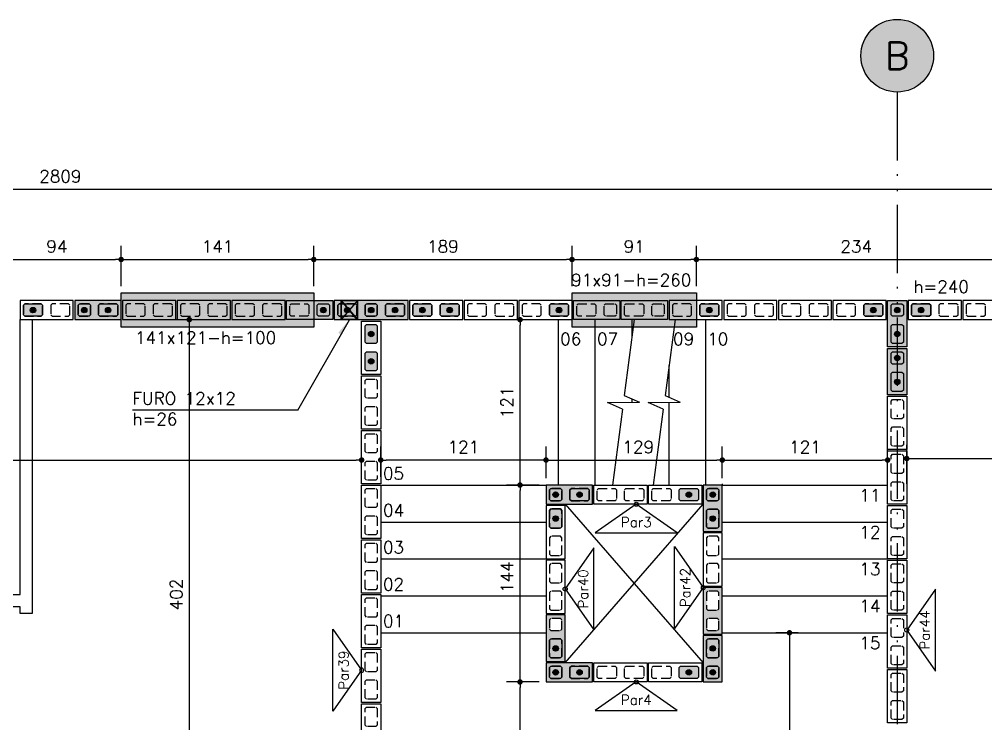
# Model space of a CAD drawing. Extents: x -14651 to 3487, y -4567 to -809.
# Drawn here: x 1824 to 2531, y -1324 to -809 of the extents above; entities that cross this region are included whole.
import ezdxf
from ezdxf.enums import TextEntityAlignment as Align

# ---------------------------------------------------------------- set-up
doc = ezdxf.new("R2010")
doc.units = 0
doc.header["$LTSCALE"] = 25
doc.linetypes.add('DASHED2', pattern=[0.375, 0.25, -0.125])
doc.linetypes.add('ESTILO_TQS_0004', pattern=[3.3, 2, -0.4, 0.05, -0.4, 0.05, -0.4])
for name, color, linetype in [('213', 252, 'Continuous'), ('241', 2, 'Continuous'), ('247', 50, 'Continuous'), ('248', 100, 'Continuous'), ('249', 20, 'Continuous'), ('ABERTURAS', 53, 'Continuous'), ('ac-furo', 170, 'Continuous'), ('ALVENARIA NÃO ESTRUTURAL', 242, 'Continuous'), ('Arranque', 14, 'Continuous'), ('COTA', 1, 'Continuous'), ('EIXOS', 1, 'ESTILO_TQS_0004'), ('FERRO', 5, 'Continuous'), ('H2', 252, 'Continuous'), ('H4', 254, 'Continuous'), ('IND-EIXOS', 2, 'Continuous'), ('Linha_fina', 1, 'Continuous'), ('Pena_2', 2, 'Continuous'), ('T1', 2, 'Continuous'), ('TEXT-EIXOS', 3, 'Continuous'), ('TJANELA', 2, 'Continuous'), ('VIGA', 3, 'Continuous')]:
    doc.layers.add(name, color=color, linetype=linetype)
doc.styles.add('COTA', font='romans.shx')
doc.styles.get("Standard").update_dxf_attribs({"font": 'romans.shx'})
doc.styles.add('Texto1', font='romans.shx', dxfattribs={"height": 9})
doc.dimstyles.new('forma', dxfattribs={"dimscale": 5, "dimtxt": 1.8, "dimasz": 0.8, "dimexe": 2, "dimexo": 1, "dimgap": 1, "dimtad": 1, "dimdec": 1, "dimzin": 9, "dimtxsty": 'COTA', "dimblk1": 'DOT', "dimblk2": 'DOT', "dimsah": 1, "dimcen": 0, "dimdle": 1, "dimclrd": 256, "dimclre": 256, "dimclrt": 2, "dimadec": 0, "dimazin": 0, "dimtfac": 1, "dimtdec": 0, "dimtmove": 0, "dimatfit": 3, "dimfxl": 1, "dimtolj": 1, "dimtzin": 0, "dimarcsym": 0})

# ---------------------------------------------------------------- blocks, each defined once
blk = doc.blocks.new('P4015', base_point=(5842102.11612, -8124149.02973))
blk.add_lwpolyline([(5842082.61612, -8124156.02973), (5842121.61612, -8124156.02973), (5842121.61612, -8124142.02973), (5842082.61612, -8124142.02973), (5842082.61612, -8124156.02973)])
at = {"color": 1, "linetype": 'DASHED2'}
for points in [[(5842085.11612, -8124152.52973), (5842086.11612, -8124153.52973), (5842098.11612, -8124153.52973), (5842099.11612, -8124152.52973), (5842099.11612, -8124145.52973), (5842098.11612, -8124144.52973), (5842086.11612, -8124144.52973), (5842085.11612, -8124145.52973), (5842085.11612, -8124152.52973)], [(5842105.11612, -8124152.52973), (5842106.11612, -8124153.52973), (5842118.11612, -8124153.52973), (5842119.11612, -8124152.52973), (5842119.11612, -8124145.52973), (5842118.11612, -8124144.52973), (5842106.11612, -8124144.52973), (5842105.11612, -8124145.52973), (5842105.11612, -8124152.52973)]]:
    blk.add_lwpolyline(points, dxfattribs=at)
blk = doc.blocks.new('P3515')
at = {"layer": '248'}
h = blk.add_hatch(color=100, dxfattribs=at)
h.paths.add_polyline_path([(17, 7), (-17, 7), (-17, -7), (17, -7)])
h.paths.add_polyline_path([(-5.5, -3.5), (-6.5, -4.5), (-13.5, -4.5), (-14.5, -3.5), (-14.5, 3.5), (-13.5, 4.5), (-6.5, 4.5), (-5.5, 3.5)], flags=16)
h.paths.add_polyline_path([(0.5, 3.5), (1.5, 4.5), (13.5, 4.5), (14.5, 3.5), (14.5, -3.5), (13.5, -4.5), (1.5, -4.5), (0.5, -3.5)], flags=16)
blk.add_lwpolyline([(-17, -7), (17, -7), (17, 7), (-17, 7), (-17, -7)])
at = {"color": 1, "linetype": 'DASHED2'}
for points in [[(-14.5, -3.5), (-13.5, -4.5), (-6.5, -4.5), (-5.5, -3.5), (-5.5, 3.5), (-6.5, 4.5), (-13.5, 4.5), (-14.5, 3.5), (-14.5, -3.5)], [(0.5, -3.5), (1.5, -4.5), (13.5, -4.5), (14.5, -3.5), (14.5, 3.5), (13.5, 4.5), (1.5, 4.5), (0.5, 3.5), (0.5, -3.5)]]:
    blk.add_lwpolyline(points, dxfattribs=at)
blk = doc.blocks.new('P5515')
at = {"layer": '249'}
h = blk.add_hatch(color=20, dxfattribs=at)
h.paths.add_polyline_path([(-27, 7), (-27, -7), (27, -7), (27, 7)])
h.paths.add_polyline_path([(-10.5, -3.5), (-11.5, -4.5), (-23.5, -4.5), (-24.5, -3.5), (-24.5, 3.5), (-23.5, 4.5), (-11.5, 4.5), (-10.5, 3.5)], flags=16)
h.paths.add_polyline_path([(-4.5, 3.5), (-3.5, 4.5), (3.5, 4.5), (4.5, 3.5), (4.5, -3.5), (3.5, -4.5), (-3.5, -4.5), (-4.5, -3.5)], flags=16)
h.paths.add_polyline_path([(10.5, 3.5), (11.5, 4.5), (23.5, 4.5), (24.5, 3.5), (24.5, -3.5), (23.5, -4.5), (11.5, -4.5), (10.5, -3.5)], flags=16)
blk.add_lwpolyline([(27, 7), (-27, 7), (-27, -7), (27, -7), (27, 7)])
at = {"color": 1, "linetype": 'DASHED2'}
for points in [[(-10.5, 3.5), (-11.5, 4.5), (-23.5, 4.5), (-24.5, 3.5), (-24.5, -3.5), (-23.5, -4.5), (-11.5, -4.5), (-10.5, -3.5), (-10.5, 3.5)], [(4.5, 3.5), (3.5, 4.5), (-3.5, 4.5), (-4.5, 3.5), (-4.5, -3.5), (-3.5, -4.5), (3.5, -4.5), (4.5, -3.5), (4.5, 3.5)], [(24.5, 3.5), (23.5, 4.5), (11.5, 4.5), (10.5, 3.5), (10.5, -3.5), (11.5, -4.5), (23.5, -4.5), (24.5, -3.5), (24.5, 3.5)]]:
    blk.add_lwpolyline(points, dxfattribs=at)
blk = doc.blocks.new('GR-1409')
at = {"layer": '213'}
h = blk.add_hatch(color=256, dxfattribs=at)
h.paths.add_polyline_path([(-6, 4.5), (-7, 3.5), (-7, -3.5), (-6, -4.5), (6, -4.5), (7, -3.5), (7, 3.5), (6, 4.5)])
h.paths.add_polyline_path([(-2, 0, 1), (2, 0, 1)], flags=16)
at = {"layer": 'Arranque'}
blk.add_hatch(color=256, dxfattribs=at).paths.add_polyline_path([(-2, 0, 1), (2, 0, 1)])
at = {"layer": '213'}
blk.add_lwpolyline([(-7, 3.5), (-6, 4.5), (6, 4.5), (7, 3.5), (7, -3.5), (6, -4.5), (-6, -4.5), (-7, -3.5), (-7, 3.5)], dxfattribs=at)
at = {"layer": 'FERRO', "linetype": 'Continuous'}
blk.add_circle((0, 0), 2, dxfattribs=at)
blk = doc.blocks.new('GR-0909')
at = {"layer": '213'}
h = blk.add_hatch(color=256, dxfattribs=at)
h.paths.add_polyline_path([(3.5, -4.5), (4.5, -3.5), (4.500001, 3.5), (3.500001, 4.5), (-3.499999, 4.5), (-4.499999, 3.5), (-4.5, -3.5), (-3.5, -4.5)])
h.paths.add_polyline_path([(-2, 0, -1), (2, 0, -1)], flags=16)
at = {"layer": 'Arranque'}
blk.add_hatch(color=256, dxfattribs=at).paths.add_polyline_path([(2, 0, 1), (-2, 0, 1)])
at = {"layer": '213'}
blk.add_lwpolyline([(3.500001, 4.5), (4.500001, 3.5), (4.5, -3.5), (3.5, -4.5), (-3.5, -4.5), (-4.5, -3.5), (-4.499999, 3.5), (-3.499999, 4.5), (3.500001, 4.5)], dxfattribs=at)
at = {"layer": 'FERRO', "linetype": 'Continuous'}
blk.add_circle((0, 0), 2, dxfattribs=at)
blk = doc.blocks.new('A$C3139355f')
at = {"layer": 'ALVENARIA NÃO ESTRUTURAL'}
for p, q in [((1968.08, -427.27), (1968.08, -226.27)), ((1968.08, -226.27), (1977.08, -226.27)), ((1977.08, -226.27), (1977.08, -441.27)), ((1963.08, -427.27), (1968.08, -427.27)), ((1968.08, -436.27), (1963.08, -436.27)), ((1968.08, -441.27), (1968.08, -436.27)), ((1977.08, -441.27), (1968.08, -441.27))]:
    blk.add_line(p, q, dxfattribs=at)
blk = doc.blocks.new('_Dot')
at = {"color": 0, "linetype": 'ByBlock', "lineweight": -2}
blk.add_line((-0.5, 0), (-1, 0), dxfattribs=at)
at = {"color": 0, "linetype": 'ByBlock', "const_width": 0.5}
blk.add_lwpolyline([(-0.25, 0, 1), (0.25, 0, 1)], format="xyb", close=True, dxfattribs=at)
blk = doc.blocks.new('*D113')
at = {"layer": 'COTA', "lineweight": -2, "transparency": 16777216}
for p, q in [((1804.52, -1004.1), (1804.52, -974.6)), ((1898.52, -1004.1), (1898.52, -974.6)), ((1808.52, -984.6), (1894.52, -984.6))]:
    blk.add_line(p, q, dxfattribs=at)
at = {"layer": 'Defpoints', "color": 0, "transparency": 16777216}
for p in [(1898.52, -984.6), (1804.52, -1009.1), (1898.52, -1009.1)]:
    blk.add_point(p, dxfattribs=at)
at = {"layer": 'COTA', "lineweight": -2, "transparency": 16777216, "xscale": 4, "yscale": 4, "zscale": 4, "rotation": 180}
blk.add_blockref('_Dot', (1804.52, -984.6), dxfattribs=at)
at = {"layer": 'COTA', "lineweight": -2, "transparency": 16777216, "xscale": 4, "yscale": 4, "zscale": 4}
blk.add_blockref('_Dot', (1898.52, -984.6), dxfattribs=at)
at = {"layer": 'COTA', "color": 2, "transparency": 16777216, "insert": (1851.52, -975.1), "char_height": 9, "attachment_point": 5, "style": 'COTA'}
blk.add_mtext('\\A1;94 ', dxfattribs=at)
blk = doc.blocks.new('*D114')
at = {"layer": 'COTA', "lineweight": -2, "transparency": 16777216}
for p, q in [((1898.52, -1004.1), (1898.52, -974.6)), ((2039.52, -1004.1), (2039.52, -974.6)), ((1902.52, -984.6), (2035.52, -984.6))]:
    blk.add_line(p, q, dxfattribs=at)
at = {"layer": 'Defpoints', "color": 0, "transparency": 16777216}
for p in [(2039.52, -984.6), (1898.52, -1009.1), (2039.52, -1009.1)]:
    blk.add_point(p, dxfattribs=at)
at = {"layer": 'COTA', "lineweight": -2, "transparency": 16777216, "xscale": 4, "yscale": 4, "zscale": 4, "rotation": 180}
blk.add_blockref('_Dot', (1898.52, -984.6), dxfattribs=at)
at = {"layer": 'COTA', "lineweight": -2, "transparency": 16777216, "xscale": 4, "yscale": 4, "zscale": 4}
blk.add_blockref('_Dot', (2039.52, -984.6), dxfattribs=at)
at = {"layer": 'COTA', "color": 2, "transparency": 16777216, "insert": (1969.02, -975.1), "char_height": 9, "attachment_point": 5, "style": 'COTA'}
blk.add_mtext('\\A1;141 ', dxfattribs=at)
blk = doc.blocks.new('*D115')
at = {"layer": 'COTA', "lineweight": -2, "transparency": 16777216}
for p, q in [((2039.52, -1004.1), (2039.52, -974.6)), ((2228.52, -1004.1), (2228.52, -974.6)), ((2043.52, -984.6), (2224.52, -984.6))]:
    blk.add_line(p, q, dxfattribs=at)
at = {"layer": 'Defpoints', "color": 0, "transparency": 16777216}
for p in [(2228.52, -984.6), (2039.52, -1009.1), (2228.52, -1009.1)]:
    blk.add_point(p, dxfattribs=at)
at = {"layer": 'COTA', "lineweight": -2, "transparency": 16777216, "xscale": 4, "yscale": 4, "zscale": 4, "rotation": 180}
blk.add_blockref('_Dot', (2039.52, -984.6), dxfattribs=at)
at = {"layer": 'COTA', "lineweight": -2, "transparency": 16777216, "xscale": 4, "yscale": 4, "zscale": 4}
blk.add_blockref('_Dot', (2228.52, -984.6), dxfattribs=at)
at = {"layer": 'COTA', "color": 2, "transparency": 16777216, "insert": (2134.02, -975.1), "char_height": 9, "attachment_point": 5, "style": 'COTA'}
blk.add_mtext('\\A1;189 ', dxfattribs=at)
blk = doc.blocks.new('*D120')
at = {"layer": 'COTA', "lineweight": -2, "transparency": 16777216}
for p, q in [((449.52, -1009.6), (449.52, -923.24)), ((3258.52, -1009.6), (3258.52, -923.24)), ((453.52, -933.24), (3254.52, -933.24))]:
    blk.add_line(p, q, dxfattribs=at)
at = {"layer": 'Defpoints', "color": 0, "transparency": 16777216}
for p in [(3258.52, -933.24), (449.52, -1014.6), (3258.52, -1014.6)]:
    blk.add_point(p, dxfattribs=at)
at = {"layer": 'COTA', "lineweight": -2, "transparency": 16777216, "xscale": 4, "yscale": 4, "zscale": 4, "rotation": 180}
blk.add_blockref('_Dot', (449.52, -933.24), dxfattribs=at)
at = {"layer": 'COTA', "lineweight": -2, "transparency": 16777216, "xscale": 4, "yscale": 4, "zscale": 4}
blk.add_blockref('_Dot', (3258.52, -933.24), dxfattribs=at)
at = {"layer": 'COTA', "color": 2, "transparency": 16777216, "insert": (1854.02, -923.74), "char_height": 9, "attachment_point": 5, "style": 'COTA'}
blk.add_mtext('\\A1;2809 ', dxfattribs=at)
blk = doc.blocks.new('*D173')
at = {"layer": 'COTA', "lineweight": -2, "transparency": 16777216}
for p, q in [((1930.41, -1028.6), (1958.39, -1028.6)), ((1948.39, -1032.6), (1948.39, -1426.6)), ((1983.52, -1430.6), (1938.39, -1430.6))]:
    blk.add_line(p, q, dxfattribs=at)
at = {"layer": 'Defpoints', "color": 0, "transparency": 16777216}
for p in [(1925.41, -1028.6), (1948.39, -1430.6), (1988.52, -1430.6)]:
    blk.add_point(p, dxfattribs=at)
at = {"layer": 'COTA', "lineweight": -2, "transparency": 16777216, "xscale": 4, "yscale": 4, "zscale": 4}
for p, rotation in [((1948.39, -1028.6), 90), ((1948.39, -1430.6), 270)]:
    blk.add_blockref('_Dot', p, dxfattribs=dict(at, rotation=rotation))
at = {"layer": 'COTA', "color": 2, "transparency": 16777216, "insert": (1938.89, -1229.6), "char_height": 9, "attachment_point": 5, "rotation": 90, "style": 'COTA'}
blk.add_mtext('\\A1;402 ', dxfattribs=at)
blk = doc.blocks.new('_IDNPAR_2')
at = {"color": 3}
blk.add_lwpolyline([(1, -0.7), (0, 0), (-1, -0.7)], close=True, dxfattribs=at)
blk.add_circle((0, 0), 0.05, dxfattribs=at)
at = {"layer": '247', "color": 2, "style": 'COTA', "flags": 8}
blk.add_attdef('ID', text='', height=0.24, dxfattribs=at).set_placement((0, -0.438), align=Align.MIDDLE_CENTER)
blk = doc.blocks.new('*D202')
at = {"layer": 'COTA', "lineweight": -2, "transparency": 16777216}
for p, q in [((2394.02, -1257.6), (2377.68, -1257.6)), ((2387.68, -1261.6), (2387.68, -1495.6)), ((2394.02, -1499.6), (2377.68, -1499.6))]:
    blk.add_line(p, q, dxfattribs=at)
at = {"layer": 'Defpoints', "color": 0, "transparency": 16777216}
for p in [(2399.02, -1257.6), (2387.68, -1499.6), (2399.02, -1499.6)]:
    blk.add_point(p, dxfattribs=at)
at = {"layer": 'COTA', "lineweight": -2, "transparency": 16777216, "xscale": 4, "yscale": 4, "zscale": 4}
for p, rotation in [((2387.68, -1257.6), 90), ((2387.68, -1499.6), 270)]:
    blk.add_blockref('_Dot', p, dxfattribs=dict(at, rotation=rotation))
at = {"layer": 'COTA', "color": 2, "transparency": 16777216, "insert": (2378.18, -1378.6), "char_height": 9, "attachment_point": 5, "rotation": 90, "style": 'COTA'}
blk.add_mtext('\\A1;242 ', dxfattribs=at)
blk = doc.blocks.new('*D218')
at = {"layer": 'COTA', "lineweight": -2, "transparency": 16777216}
for p, q in [((1501.52, -1178.6), (1501.52, -1121.29)), ((2074.52, -1143.6), (2074.52, -1121.29)), ((1505.52, -1131.29), (2070.52, -1131.29))]:
    blk.add_line(p, q, dxfattribs=at)
at = {"layer": 'Defpoints', "color": 0, "transparency": 16777216}
for p in [(2074.52, -1131.29), (2074.52, -1148.6), (1501.52, -1183.6)]:
    blk.add_point(p, dxfattribs=at)
at = {"layer": 'COTA', "lineweight": -2, "transparency": 16777216, "xscale": 4, "yscale": 4, "zscale": 4, "rotation": 180}
blk.add_blockref('_Dot', (1501.52, -1131.29), dxfattribs=at)
at = {"layer": 'COTA', "lineweight": -2, "transparency": 16777216, "xscale": 4, "yscale": 4, "zscale": 4}
blk.add_blockref('_Dot', (2074.52, -1131.29), dxfattribs=at)
at = {"layer": 'COTA', "color": 2, "transparency": 16777216, "insert": (1788.02, -1121.79), "char_height": 9, "attachment_point": 5, "style": 'COTA'}
blk.add_mtext('\\A1;573 ', dxfattribs=at)
blk = doc.blocks.new('*D219')
at = {"layer": 'COTA', "lineweight": -2, "transparency": 16777216}
for p, q in [((2473.52, -1148.59), (2473.52, -1120.2)), ((2854.52, -1148.59), (2854.52, -1120.2)), ((2477.52, -1130.2), (2850.52, -1130.2))]:
    blk.add_line(p, q, dxfattribs=at)
at = {"layer": 'Defpoints', "color": 0, "transparency": 16777216}
for p in [(2854.52, -1130.2), (2473.52, -1153.59), (2854.52, -1153.59)]:
    blk.add_point(p, dxfattribs=at)
at = {"layer": 'COTA', "lineweight": -2, "transparency": 16777216, "xscale": 4, "yscale": 4, "zscale": 4, "rotation": 180}
blk.add_blockref('_Dot', (2473.52, -1130.2), dxfattribs=at)
at = {"layer": 'COTA', "lineweight": -2, "transparency": 16777216, "xscale": 4, "yscale": 4, "zscale": 4}
blk.add_blockref('_Dot', (2854.52, -1130.2), dxfattribs=at)
at = {"layer": 'COTA', "color": 2, "transparency": 16777216, "insert": (2664.02, -1120.7), "char_height": 9, "attachment_point": 5, "style": 'COTA'}
blk.add_mtext('\\A1;381 ', dxfattribs=at)
blk = doc.blocks.new('furo 12 x12')
at = {"layer": 'H2'}
for points in [[(-1405.39, -3672.05), (-1399.38, -3665.04), (-1411.38, -3665.04)], [(-1411.38, -3679.04), (-1405.39, -3672.05), (-1411.38, -3665.04)], [(-1399.38, -3679.08), (-1399.38, -3665.04), (-1405.39, -3672.05)], [(-1405.39, -3672.05), (-1411.38, -3679.04), (-1411.38, -3679.08), (-1399.38, -3679.08)]]:
    blk.add_hatch(color=256, dxfattribs=at).paths.add_polyline_path(points)
at = {"layer": 'Pena_2', "ltscale": 0.5}
blk.add_lwpolyline([(-1411.38, -3665.04), (-1399.38, -3665.04), (-1399.38, -3679.08), (-1411.38, -3679.08)], close=True, dxfattribs=at)
at = {"layer": 'VIGA', "ltscale": 0.5}
for p, q in [((-1399.38, -3665.04), (-1411.38, -3679.04)), ((-1399.38, -3679.08), (-1411.38, -3665.04))]:
    blk.add_line(p, q, dxfattribs=at)
blk = doc.blocks.new('ss')
at = {"layer": 'Linha_fina'}
blk.add_solid([(0, 0), (-2.5, -0.29), (-2.5, 0.3)], dxfattribs=at)
blk = doc.blocks.new('*D318')
at = {"layer": 'COTA', "lineweight": -2, "transparency": 16777216}
for p, q in [((2204.52, -1293.57), (2180.48, -1293.57)), ((2190.48, -1495.6), (2190.48, -1297.57)), ((2193.52, -1499.6), (2180.48, -1499.6))]:
    blk.add_line(p, q, dxfattribs=at)
at = {"layer": 'Defpoints', "color": 0, "transparency": 16777216}
for p in [(2190.48, -1293.57), (2209.52, -1293.57), (2198.52, -1499.6)]:
    blk.add_point(p, dxfattribs=at)
at = {"layer": 'COTA', "lineweight": -2, "transparency": 16777216, "xscale": 4, "yscale": 4, "zscale": 4}
for p, rotation in [((2190.48, -1293.57), 90), ((2190.48, -1499.6), 270)]:
    blk.add_blockref('_Dot', p, dxfattribs=dict(at, rotation=rotation))
at = {"layer": 'COTA', "color": 2, "transparency": 16777216, "insert": (2180.98, -1396.58), "char_height": 9, "attachment_point": 5, "rotation": 90, "style": 'COTA'}
blk.add_mtext('\\A1;206 ', dxfattribs=at)
blk = doc.blocks.new('*D319')
at = {"layer": 'COTA', "lineweight": -2, "transparency": 16777216}
for p, q in [((2204.52, -1149.6), (2180.48, -1149.6)), ((2190.48, -1289.57), (2190.48, -1153.6)), ((2204.52, -1293.57), (2180.48, -1293.57))]:
    blk.add_line(p, q, dxfattribs=at)
at = {"layer": 'Defpoints', "color": 0, "transparency": 16777216}
for p in [(2190.48, -1149.6), (2209.52, -1149.6), (2209.52, -1293.57)]:
    blk.add_point(p, dxfattribs=at)
at = {"layer": 'COTA', "lineweight": -2, "transparency": 16777216, "xscale": 4, "yscale": 4, "zscale": 4}
for p, rotation in [((2190.48, -1149.6), 90), ((2190.48, -1293.57), 270)]:
    blk.add_blockref('_Dot', p, dxfattribs=dict(at, rotation=rotation))
at = {"layer": 'COTA', "color": 2, "transparency": 16777216, "insert": (2180.98, -1216.94), "char_height": 9, "attachment_point": 5, "rotation": 90, "style": 'COTA'}
blk.add_mtext('\\A1;144 ', dxfattribs=at)
blk = doc.blocks.new('*D320')
at = {"layer": 'COTA', "lineweight": -2, "transparency": 16777216}
for p, q in [((2195.48, -1028.6), (2200.48, -1028.6)), ((2190.48, -1145.6), (2190.48, -1032.6)), ((2204.52, -1149.6), (2180.48, -1149.6))]:
    blk.add_line(p, q, dxfattribs=at)
at = {"layer": 'Defpoints', "color": 0, "transparency": 16777216}
for p in [(2190.48, -1028.6), (2190.48, -1028.6), (2209.52, -1149.6)]:
    blk.add_point(p, dxfattribs=at)
at = {"layer": 'COTA', "lineweight": -2, "transparency": 16777216, "xscale": 4, "yscale": 4, "zscale": 4}
for p, rotation in [((2190.48, -1028.6), 90), ((2190.48, -1149.6), 270)]:
    blk.add_blockref('_Dot', p, dxfattribs=dict(at, rotation=rotation))
at = {"layer": 'COTA', "color": 2, "transparency": 16777216, "insert": (2180.98, -1089.1), "char_height": 9, "attachment_point": 5, "rotation": 90, "style": 'COTA'}
blk.add_mtext('\\A1;121 ', dxfattribs=at)
blk = doc.blocks.new('*D321')
at = {"layer": 'COTA', "lineweight": -2, "transparency": 16777216}
for p, q in [((2088.52, -1143.6), (2088.52, -1121.29)), ((2209.52, -1144.6), (2209.52, -1121.29)), ((2205.52, -1131.29), (2092.52, -1131.29))]:
    blk.add_line(p, q, dxfattribs=at)
at = {"layer": 'Defpoints', "color": 0, "transparency": 16777216}
for p in [(2088.52, -1131.29), (2088.52, -1148.6), (2209.52, -1149.6)]:
    blk.add_point(p, dxfattribs=at)
at = {"layer": 'COTA', "lineweight": -2, "transparency": 16777216, "xscale": 4, "yscale": 4, "zscale": 4, "rotation": 180}
blk.add_blockref('_Dot', (2088.52, -1131.29), dxfattribs=at)
at = {"layer": 'COTA', "lineweight": -2, "transparency": 16777216, "xscale": 4, "yscale": 4, "zscale": 4}
blk.add_blockref('_Dot', (2209.52, -1131.29), dxfattribs=at)
at = {"layer": 'COTA', "color": 2, "transparency": 16777216, "insert": (2149.02, -1121.79), "char_height": 9, "attachment_point": 5, "style": 'COTA'}
blk.add_mtext('\\A1;121 ', dxfattribs=at)
blk = doc.blocks.new('*D322')
at = {"layer": 'COTA', "lineweight": -2, "transparency": 16777216}
for p, q in [((2209.52, -1144.6), (2209.52, -1121.29)), ((2338.52, -1144.6), (2338.52, -1121.29)), ((2213.52, -1131.29), (2334.52, -1131.29))]:
    blk.add_line(p, q, dxfattribs=at)
at = {"layer": 'Defpoints', "color": 0, "transparency": 16777216}
for p in [(2338.52, -1131.29), (2209.52, -1149.6), (2338.52, -1149.6)]:
    blk.add_point(p, dxfattribs=at)
at = {"layer": 'COTA', "lineweight": -2, "transparency": 16777216, "xscale": 4, "yscale": 4, "zscale": 4, "rotation": 180}
blk.add_blockref('_Dot', (2209.52, -1131.29), dxfattribs=at)
at = {"layer": 'COTA', "lineweight": -2, "transparency": 16777216, "xscale": 4, "yscale": 4, "zscale": 4}
blk.add_blockref('_Dot', (2338.52, -1131.29), dxfattribs=at)
at = {"layer": 'COTA', "color": 2, "transparency": 16777216, "insert": (2277, -1121.79), "char_height": 9, "attachment_point": 5, "style": 'COTA'}
blk.add_mtext('\\A1;129 ', dxfattribs=at)
blk = doc.blocks.new('*D323')
at = {"layer": 'COTA', "lineweight": -2, "transparency": 16777216}
for p, q in [((2338.52, -1144.6), (2338.52, -1121.29)), ((2459.52, -1144.6), (2459.52, -1121.29)), ((2342.52, -1131.29), (2455.52, -1131.29))]:
    blk.add_line(p, q, dxfattribs=at)
at = {"layer": 'Defpoints', "color": 0, "transparency": 16777216}
for p in [(2459.52, -1131.29), (2338.52, -1149.6), (2459.52, -1149.6)]:
    blk.add_point(p, dxfattribs=at)
at = {"layer": 'COTA', "lineweight": -2, "transparency": 16777216, "xscale": 4, "yscale": 4, "zscale": 4, "rotation": 180}
blk.add_blockref('_Dot', (2338.52, -1131.29), dxfattribs=at)
at = {"layer": 'COTA', "lineweight": -2, "transparency": 16777216, "xscale": 4, "yscale": 4, "zscale": 4}
blk.add_blockref('_Dot', (2459.52, -1131.29), dxfattribs=at)
at = {"layer": 'COTA', "color": 2, "transparency": 16777216, "insert": (2399.02, -1121.79), "char_height": 9, "attachment_point": 5, "style": 'COTA'}
blk.add_mtext('\\A1;121 ', dxfattribs=at)
blk = doc.blocks.new('interrup')
at = {"layer": 'Linha_fina'}
for p, q in [((-1, 0), (-0.33, 2.31)), ((0.33, -2.31), (-0.33, 2.31)), ((1, 0), (0.33, -2.31))]:
    blk.add_line(p, q, dxfattribs=at)
blk = doc.blocks.new('*D329')
at = {"layer": 'COTA', "lineweight": -2, "transparency": 16777216}
for p, q in [((2228.52, -1004.1), (2228.52, -974.6)), ((2319.52, -1004.1), (2319.52, -974.6)), ((2232.52, -984.6), (2315.52, -984.6))]:
    blk.add_line(p, q, dxfattribs=at)
at = {"layer": 'Defpoints', "color": 0, "transparency": 16777216}
for p in [(2319.52, -984.6), (2228.52, -1009.1), (2319.52, -1009.1)]:
    blk.add_point(p, dxfattribs=at)
at = {"layer": 'COTA', "lineweight": -2, "transparency": 16777216, "xscale": 4, "yscale": 4, "zscale": 4, "rotation": 180}
blk.add_blockref('_Dot', (2228.52, -984.6), dxfattribs=at)
at = {"layer": 'COTA', "lineweight": -2, "transparency": 16777216, "xscale": 4, "yscale": 4, "zscale": 4}
blk.add_blockref('_Dot', (2319.52, -984.6), dxfattribs=at)
at = {"layer": 'COTA', "color": 2, "transparency": 16777216, "insert": (2274.02, -975.1), "char_height": 9, "attachment_point": 5, "style": 'COTA'}
blk.add_mtext('\\A1;91 ', dxfattribs=at)
blk = doc.blocks.new('*D330')
at = {"layer": 'COTA', "lineweight": -2, "transparency": 16777216}
for p, q in [((2319.52, -1004.1), (2319.52, -974.6)), ((2553.52, -1009.6), (2553.52, -974.6)), ((2323.52, -984.6), (2549.52, -984.6))]:
    blk.add_line(p, q, dxfattribs=at)
at = {"layer": 'Defpoints', "color": 0, "transparency": 16777216}
for p in [(2553.52, -984.6), (2319.52, -1009.1), (2553.52, -1014.6)]:
    blk.add_point(p, dxfattribs=at)
at = {"layer": 'COTA', "lineweight": -2, "transparency": 16777216, "xscale": 4, "yscale": 4, "zscale": 4, "rotation": 180}
blk.add_blockref('_Dot', (2319.52, -984.6), dxfattribs=at)
at = {"layer": 'COTA', "lineweight": -2, "transparency": 16777216, "xscale": 4, "yscale": 4, "zscale": 4}
blk.add_blockref('_Dot', (2553.52, -984.6), dxfattribs=at)
at = {"layer": 'COTA', "color": 2, "transparency": 16777216, "insert": (2436.52, -975.1), "char_height": 9, "attachment_point": 5, "style": 'COTA'}
blk.add_mtext('\\A1;234 ', dxfattribs=at)

msp = doc.modelspace()

# ---------------------------------------------------------------- hatches: boundary and pattern name
at = {"layer": 'ABERTURAS', "transparency": 33554457}
for points in [[(1898.52, -1009.1), (2039.52, -1009.1), (2039.52, -1034.1), (1898.52, -1034.1)], [(2228.52, -1009.1), (2319.52, -1009.1), (2319.52, -1034.1), (2228.52, -1034.1)]]:
    msp.add_hatch(color=256, dxfattribs=at).paths.add_polyline_path(points)
at = {"layer": 'H4'}
h = msp.add_hatch(color=256, dxfattribs=at)
edge = h.paths.add_edge_path()
edge.add_arc((2466.52, -835.54), 26.59, 0, 360)

# ---------------------------------------------------------------- linework, layer by layer
at = {"layer": '241'}
msp.add_line((2338.52, -1148.6), (2338.52, -1149.6), dxfattribs=at)
for points in [[(2218.52, -1149.6), (2218.52, -1028.6)], [(2245.52, -1149.6), (2245.52, -1028.6)], [(2272.52, -1040.55), (2272.52, -1028.6)], [(2326.52, -1149.6), (2326.52, -1028.6)], [(2299.52, -1085.41), (2299.52, -1062.1)], [(2272.52, -1089.02), (2272.52, -1086.64)], [(2299.52, -1149.6), (2299.52, -1089.05)], [(2088.52, -1149.6), (2209.52, -1149.6)], [(2338.52, -1149.6), (2459.52, -1149.6)], [(2088.52, -1176.6), (2209.52, -1176.6)], [(2338.52, -1176.6), (2459.52, -1176.6)], [(2088.52, -1203.6), (2209.52, -1203.6)], [(2338.52, -1203.6), (2459.52, -1203.6)], [(2088.52, -1230.6), (2209.52, -1230.6)], [(2338.52, -1230.6), (2459.52, -1230.6)], [(2088.52, -1257.6), (2209.52, -1257.6)], [(2338.52, -1257.6), (2459.52, -1257.6)]]:
    msp.add_lwpolyline(points, dxfattribs=at)
at = {"layer": 'ABERTURAS'}
for points in [[(1898.52, -1009.1), (2039.52, -1009.1), (2039.52, -1034.1), (1898.52, -1034.1)], [(2228.52, -1009.1), (2319.52, -1009.1), (2319.52, -1034.1), (2228.52, -1034.1)]]:
    msp.add_lwpolyline(points, close=True, dxfattribs=at)
at = {"layer": 'ac-furo'}
for p, q in [((2071.52, -1014.6), (2059.52, -1028.6)), ((2059.52, -1014.6), (2071.52, -1028.6)), ((2059.52, -1014.6), (2071.52, -1028.6)), ((2071.52, -1014.6), (2059.52, -1028.6)), ((2071.55, -1014.6), (2059.55, -1028.6)), ((2059.55, -1014.6), (2071.55, -1028.6))]:
    msp.add_line(p, q, dxfattribs=at)
for points in [[(2059.52, -1014.6), (2071.52, -1014.6), (2071.52, -1028.6), (2059.52, -1028.6)], [(2071.52, -1014.6), (2059.52, -1014.6), (2059.52, -1028.6), (2071.52, -1028.6)], [(2059.55, -1014.6), (2071.55, -1014.6), (2071.55, -1028.6), (2059.55, -1028.6)]]:
    msp.add_lwpolyline(points, close=True, dxfattribs=at)
at = {"layer": 'EIXOS'}
msp.add_line((2466.52, -862.07), (2466.52, -2320.64), dxfattribs=at)
at = {"layer": 'IND-EIXOS'}
msp.add_circle((2466.52, -835.54), 26.59, dxfattribs=at)
at = {"layer": 'Linha_fina'}
for p, q in [((2027.91, -1094.77), (2065.58, -1028.67)), ((2274.09, -1028.6), (2266.78, -1084.14)), ((2303.92, -1028.6), (2296.62, -1084.14)), ((2027.91, -1094.77), (1906.86, -1094.77)), ((2265.48, -1094.05), (2258.17, -1149.6)), ((2295.31, -1094.05), (2288.01, -1149.6))]:
    msp.add_line(p, q, dxfattribs=at)
for points in [[(2223.52, -1279.57), (2324.52, -1163.6)], [(2223.52, -1163.6), (2324.52, -1279.57)]]:
    msp.add_lwpolyline(points, dxfattribs=at)

# ---------------------------------------------------------------- block references
for name, p in [('GR-1409', (1834.02, -1021.6)), ('GR-0909', (1871.52, -1021.6)), ('GR-1409', (1889.02, -1021.6)), ('GR-0909', (2046.52, -1021.6)), ('GR-1409', (2064.02, -1021.6)), ('GR-0909', (2081.52, -1021.6)), ('GR-1409', (2099.02, -1021.6)), ('GR-1409', (2119.02, -1021.6)), ('GR-1409', (2139.02, -1021.6)), ('GR-1409', (2219.02, -1021.6)), ('GR-1409', (2329.02, -1021.6)), ('GR-1409', (2449.02, -1021.6)), ('GR-0909', (2466.52, -1021.6)), ('GR-1409', (2484.02, -1021.6)), ('GR-1409', (2484.02, -1021.64)), ('GR-0909', (2466.52, -1056.6)), ('GR-0909', (2216.52, -1156.6)), ('GR-1409', (2234.02, -1156.6)), ('GR-1409', (2314.02, -1156.6)), ('GR-0909', (2331.52, -1156.6)), ('GR-0909', (2216.52, -1286.57)), ('GR-1409', (2234.02, -1286.57)), ('GR-1409', (2314.02, -1286.57)), ('GR-0909', (2331.52, -1286.57))]:
    msp.add_blockref(name, p)
at = {"rotation": 90}
for p in [(2081.52, -1039.1), (2466.52, -1039.1), (2081.52, -1059.1), (2466.52, -1074.1), (2216.52, -1174.07), (2331.52, -1174.1), (2216.52, -1269.07), (2331.52, -1269.07)]:
    msp.add_blockref('GR-1409', p, dxfattribs=at)
at = {"layer": '241'}
for name, p in [('P4015', (1844.02, -1021.6)), ('P3515', (1881.52, -1021.6)), ('P4015', (1919.02, -1021.6)), ('P4015', (1959.02, -1021.6)), ('P4015', (1999.02, -1021.6)), ('P5515', (2081.52, -1021.6)), ('P4015', (2129.02, -1021.6)), ('P4015', (2169.02, -1021.6)), ('P4015', (2209.02, -1021.6)), ('P4015', (2319.02, -1021.6)), ('P4015', (2359.02, -1021.6)), ('P4015', (2399.02, -1021.6)), ('P4015', (2439.02, -1021.6)), ('P3515', (2226.52, -1156.6)), ('P3515', (2226.52, -1286.57))]:
    msp.add_blockref(name, p, dxfattribs=at)
at = {"layer": '241', "xscale": -1}
for p in [(2036.52, -1021.6), (2246.52, -1021.6), (2281.52, -1021.6)]:
    msp.add_blockref('P3515', p, dxfattribs=at)
for name, p, rotation in [('P3515', (2466.52, -1031.6), 90), ('P4015', (2081.52, -1049.1), 270), ('P3515', (2466.52, -1066.6), 90), ('P4015', (2081.52, -1089.1), 270), ('P4015', (2466.52, -1104.1), 270), ('P4015', (2081.52, -1129.1), 270), ('P4015', (2466.52, -1144.1), 270), ('P4015', (2081.52, -1169.1), 270), ('P4015', (2264.02, -1156.6), 180), ('P4015', (2304.02, -1156.6), 180), ('P4015', (2466.52, -1184.1), 270), ('P4015', (2081.52, -1209.1), 270), ('P4015', (2466.52, -1224.1), 270), ('P4015', (2081.52, -1249.1), 270), ('P4015', (2466.52, -1264.1), 270), ('P4015', (2081.52, -1289.1), 270), ('P4015', (2264.02, -1286.57), 180), ('P4015', (2304.02, -1286.57), 180), ('P4015', (2466.52, -1304.1), 270), ('P4015', (2081.52, -1329.1), 270)]:
    msp.add_blockref(name, p, dxfattribs=dict(at, rotation=rotation))
at = {"layer": '241'}
for name, p, rotation in [('P4015', (2494.02, -1021.6), 180), ('P4015', (2534.02, -1021.6), 180), ('P3515', (2331.52, -1166.6), 269.9999999964274), ('P4015', (2216.52, -1184.07), 90.00000000011893), ('P4015', (2331.52, -1204.07), 89.99999999642739), ('P4015', (2216.52, -1224.07), 90.00000000011893), ('P3515', (2331.52, -1241.57), 89.99999999642738), ('P3515', (2216.52, -1261.57), 270.0000000001189), ('P3515', (2331.52, -1276.57), 89.99999999642738)]:
    msp.add_blockref(name, p, dxfattribs=dict(at, rotation=rotation))
at = {"layer": '247', "linetype": 'Continuous', "xscale": 30, "yscale": 30, "zscale": 30}
for p, values in [((2275.57, -1163.6), {'ID': 'Par3'}), ((2275.57, -1293.57), {'ID': 'Par4'})]:
    msp.add_blockref('_IDNPAR_2', p, dxfattribs=at).add_auto_attribs(values)
at = {"layer": '247', "linetype": 'Continuous'}
ref = msp.add_blockref('_IDNPAR_2', (2324.52, -1224.57), dxfattribs=dict(at, xscale=-30, yscale=30, zscale=30, rotation=270))
ref.add_attrib('ID', 'Par42', dxfattribs={"color": 2, "height": 7.2, "rotation": 90, "style": 'COTA', "flags": 8}).set_placement((2311.37, -1224.57), align=Align.MIDDLE_CENTER)
at = {"layer": '247', "linetype": 'Continuous', "xscale": 30, "yscale": 30, "zscale": 30, "rotation": 90}
for p, values in [((2223.52, -1225.56), {'ID': 'Par40'}), ((2473.52, -1255.61), {'ID': 'Par44'})]:
    msp.add_blockref('_IDNPAR_2', p, dxfattribs=at).add_auto_attribs(values)
at = {"layer": '247', "linetype": 'Continuous'}
ref = msp.add_blockref('_IDNPAR_2', (2074.52, -1285.01), dxfattribs=dict(at, xscale=-30, yscale=30, zscale=30, rotation=270))
ref.add_attrib('ID', 'Par39', dxfattribs={"color": 2, "height": 7.2, "rotation": 90, "style": 'COTA', "flags": 8}).set_placement((2061.37, -1285.01), align=Align.MIDDLE_CENTER)
at = {"layer": 'ALVENARIA NÃO ESTRUTURAL'}
msp.add_blockref('A$C3139355f', (-143.56, -802.33), dxfattribs=at)
at = {"layer": 'COTA'}
msp.add_blockref('furo 12 x12', (3470.93, 2650.45), dxfattribs=at)
at = {"layer": 'COTA', "xscale": 4.999999999999998, "yscale": 4.999999999999998, "zscale": 4.999999999999998, "rotation": 56.34409747447633}
msp.add_blockref('ss', (2065.58, -1028.67), dxfattribs=at)
at = {"layer": 'Linha_fina', "xscale": 5, "yscale": 5, "zscale": 5, "rotation": 262.50562404}
for p in [(2266.13, -1089.1), (2295.97, -1089.1)]:
    msp.add_blockref('interrup', p, dxfattribs=at)

# ---------------------------------------------------------------- texts
at = {"layer": 'T1', "style": 'Texto1'}
for s, p in [('06', (2227.57, -1047.18)), ('07', (2254.57, -1047.18)), ('09', (2310.17, -1047.18)), ('10', (2335.18, -1047.18)), ('05', (2097.89, -1145.62, 0.04)), ('11', (2446.57, -1161.57, 0.04)), ('04', (2097.89, -1172.62, 0.04)), ('12', (2446.57, -1188.57, 0.04)), ('03', (2097.89, -1199.62, 0.04)), ('13', (2446.57, -1215.57, 0.04)), ('02', (2097.89, -1226.62, 0.04)), ('14', (2446.57, -1242.57, 0.04)), ('01', (2097.89, -1253.62, 0.04)), ('15', (2446.57, -1269.57, 0.04))]:
    msp.add_text(s, height=9, dxfattribs=at).set_placement(p, align=Align.CENTER)
for s, p in [('FURO 12x12', (1906.85, -1090.73)), ('h=26', (1906.88, -1105.85))]:
    msp.add_text(s, height=9, dxfattribs=at).set_placement(p)
at = {"layer": 'TEXT-EIXOS'}
msp.add_text('B', height=20, dxfattribs=at).set_placement((2466.41, -835.54), align=Align.MIDDLE_CENTER)
at = {"layer": 'TJANELA', "style": 'Texto1'}
for s, p in [('91x91-h=260', (2271.86, -1004.14)), ('h=240', (2498.71, -1008.94)), ('141x121-h=100', (1960.33, -1046.29))]:
    msp.add_text(s, height=9, dxfattribs=at).set_placement(p, align=Align.CENTER)

# ---------------------------------------------------------------- dimensions: what is measured, and where the dimension line sits
at = {"layer": 'COTA'}
for base, p1, p2, override, picture, middle in [((3258.52, -933.24), (449.52, -1014.6), (3258.52, -1014.6), {"dimpost": ' ', "dimtmove": 1}, '*D120', (1854.02, -923.74)), ((1898.52, -984.6), (1804.52, -1009.1), (1898.52, -1009.1), {"dimpost": ' ', "dimtmove": 1}, '*D113', (1851.52, -975.1)), ((2039.52, -984.6), (1898.52, -1009.1), (2039.52, -1009.1), {"dimpost": ' ', "dimtmove": 1}, '*D114', (1969.02, -975.1)), ((2228.52, -984.6), (2039.52, -1009.1), (2228.52, -1009.1), {"dimpost": ' ', "dimtmove": 1}, '*D115', (2134.02, -975.1)), ((2319.52, -984.6), (2228.52, -1009.1), (2319.52, -1009.1), {"dimpost": ' '}, '*D329', (2274.02, -975.1)), ((2553.52, -984.6), (2319.52, -1009.1), (2553.52, -1014.6), {"dimpost": ' ', "dimtmove": 1}, '*D330', (2436.52, -975.1)), ((2074.52, -1131.29), (1501.52, -1183.6), (2074.52, -1148.6), {"dimpost": ' ', "dimtmove": 1}, '*D218', (1788.02, -1121.79)), ((2088.52, -1131.29), (2209.52, -1149.6), (2088.52, -1148.6), {"dimpost": ' '}, '*D321', (2149.02, -1121.79)), ((2459.52, -1131.29), (2338.52, -1149.6), (2459.52, -1149.6), {"dimpost": ' ', "dimtmove": 1}, '*D323', (2399.02, -1121.79)), ((2854.52, -1130.2), (2473.52, -1153.59), (2854.52, -1153.59), {"dimpost": ' '}, '*D219', (2664.02, -1120.7))]:
    dim = msp.add_linear_dim(base=base, p1=p1, p2=p2, dimstyle='forma', override=override, dxfattribs=at)
    dim.commit()
    dim.dimension.update_dxf_attribs({"geometry": picture, "text_midpoint": middle})
for base, p1, p2, override, picture, middle in [((1948.39, -1430.6), (1925.41, -1028.6), (1988.52, -1430.6), {"dimpost": ' '}, '*D173', (1938.89, -1229.6)), ((2190.48, -1028.6), (2209.52, -1149.6), (2190.48, -1028.6), {"dimpost": ' ', "dimtmove": 1}, '*D320', (2180.98, -1089.1)), ((2387.68, -1499.6), (2399.02, -1257.6), (2399.02, -1499.6), {"dimpost": ' '}, '*D202', (2378.18, -1378.6)), ((2190.48, -1293.57), (2198.52, -1499.6), (2209.52, -1293.57), {"dimpost": ' '}, '*D318', (2180.98, -1396.58))]:
    dim = msp.add_linear_dim(base=base, p1=p1, p2=p2, angle=90, dimstyle='forma', override=override, dxfattribs=at)
    dim.commit()
    dim.dimension.update_dxf_attribs({"geometry": picture, "text_midpoint": middle})
dim = msp.add_linear_dim(base=(2338.52, -1131.29), p1=(2209.52, -1149.6), p2=(2338.52, -1149.6), dimstyle='forma', override={"dimpost": ' '}, dxfattribs=at)
dim.commit()
dim.dimension.update_dxf_attribs({"geometry": '*D322', "text_midpoint": (2277, -1131.29), "dimtype": 128})
dim = msp.add_linear_dim(base=(2190.48, -1149.6), p1=(2209.52, -1293.57), p2=(2209.52, -1149.6), angle=90, dimstyle='forma', override={"dimpost": ' ', "dimtmove": 1}, dxfattribs=at)
dim.commit()
dim.dimension.update_dxf_attribs({"geometry": '*D319', "text_midpoint": (2190.48, -1216.94), "dimtype": 128})

doc.saveas('drawing.dxf')
